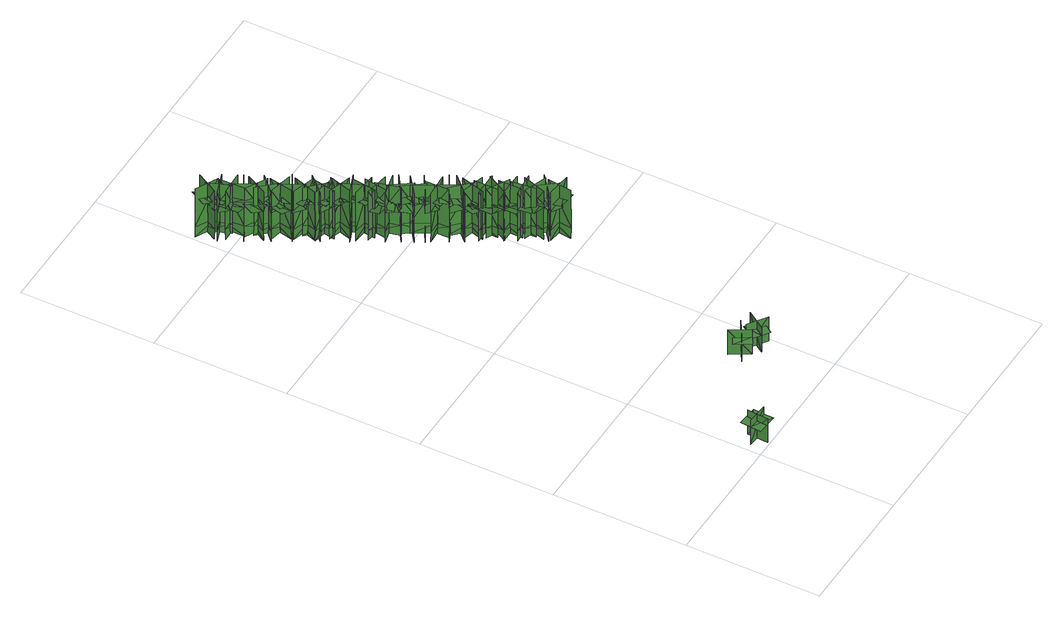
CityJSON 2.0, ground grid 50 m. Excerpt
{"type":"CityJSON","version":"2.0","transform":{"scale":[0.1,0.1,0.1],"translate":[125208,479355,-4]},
"CityObjects":{
"tree1":{"type":"SolitaryVegetationObject","geometry":[{"type":"MultiSurface","lod":"1","boundaries":[[[0,1,2]],[[0,2,3]],[[4,5,6]],[[4,6,7]],[[8,9,10]],[[8,10,11]],[[8,11,12]],[[8,12,13]]]}]},
"tree2":{"type":"SolitaryVegetationObject","geometry":[{"type":"MultiSurface","lod":"1","boundaries":[[[14,15,16]],[[14,16,17]],[[18,19,20]],[[18,20,21]],[[22,23,24]],[[22,24,25]],[[22,25,26]],[[22,26,27]]]}]},
"tree3":{"type":"SolitaryVegetationObject","geometry":[{"type":"MultiSurface","lod":"1","boundaries":[[[28,29,30]],[[28,30,31]],[[32,33,34]],[[32,34,35]],[[36,37,38]],[[36,38,39]],[[36,39,40]],[[36,40,41]]]}]},
"tree4":{"type":"SolitaryVegetationObject","geometry":[{"type":"MultiSurface","lod":"1","boundaries":[[[42,43,44]],[[42,44,45]],[[46,47,48]],[[46,48,49]],[[50,51,47]],[[50,47,46]],[[52,53,43]],[[52,43,42]],[[54,55,56]],[[54,56,57]],[[58,59,60]],[[58,60,61]]]}]},
"tree5":{"type":"SolitaryVegetationObject","geometry":[{"type":"MultiSurface","lod":"1","boundaries":[[[62,63,64]],[[62,64,65]],[[66,67,68]],[[66,68,69]],[[70,71,67]],[[70,67,66]],[[72,73,63]],[[72,63,62]],[[74,75,76]],[[74,76,77]],[[78,79,80]],[[78,80,81]]]}]},
"tree6":{"type":"SolitaryVegetationObject","geometry":[{"type":"MultiSurface","lod":"1","boundaries":[[[82,83,84]],[[82,84,85]],[[86,87,88]],[[86,88,89]],[[90,91,87]],[[90,87,86]],[[92,93,83]],[[92,83,82]],[[94,95,96]],[[94,96,97]],[[98,99,100]],[[98,100,101]]]}]},
"tree7":{"type":"SolitaryVegetationObject","geometry":[{"type":"MultiSurface","lod":"1","boundaries":[[[102,103,104]],[[102,104,105]],[[106,107,108]],[[106,108,109]],[[110,111,107]],[[110,107,106]],[[112,113,103]],[[112,103,102]],[[114,115,116]],[[114,116,117]],[[118,119,120]],[[118,120,121]]]}]},
"tree8":{"type":"SolitaryVegetationObject","geometry":[{"type":"MultiSurface","lod":"1","boundaries":[[[122,123,124]],[[122,124,125]],[[126,127,128]],[[126,128,129]],[[130,131,127]],[[130,127,126]],[[132,133,123]],[[132,123,122]],[[134,135,136]],[[134,136,137]],[[138,139,140]],[[138,140,141]]]}]},
"tree9":{"type":"SolitaryVegetationObject","geometry":[{"type":"MultiSurface","lod":"1","boundaries":[[[142,143,144]],[[142,144,145]],[[146,147,148]],[[146,148,149]],[[150,151,147]],[[150,147,146]],[[152,153,143]],[[152,143,142]],[[154,155,156]],[[154,156,157]],[[158,159,160]],[[158,160,161]]]}]},
"tree10":{"type":"SolitaryVegetationObject","geometry":[{"type":"MultiSurface","lod":"1","boundaries":[[[162,163,164]],[[162,164,165]],[[166,167,168]],[[166,168,169]],[[170,171,167]],[[170,167,166]],[[172,173,163]],[[172,163,162]],[[174,175,176]],[[174,176,177]],[[178,179,180]],[[178,180,181]]]}]},
"tree11":{"type":"SolitaryVegetationObject","geometry":[{"type":"MultiSurface","lod":"1","boundaries":[[[182,183,184]],[[182,184,185]],[[186,187,188]],[[186,188,189]],[[190,191,187]],[[190,187,186]],[[192,193,183]],[[192,183,182]],[[194,195,196]],[[194,196,197]],[[198,199,200]],[[198,200,201]]]}]},
"tree12":{"type":"SolitaryVegetationObject","geometry":[{"type":"MultiSurface","lod":"1","boundaries":[[[202,203,204]],[[202,204,205]],[[206,207,208]],[[206,208,209]],[[210,211,207]],[[210,207,206]],[[212,213,203]],[[212,203,202]],[[214,215,216]],[[214,216,217]],[[218,219,220]],[[218,220,221]]]}]},
"tree13":{"type":"SolitaryVegetationObject","geometry":[{"type":"MultiSurface","lod":"1","boundaries":[[[222,223,224]],[[222,224,225]],[[226,227,228]],[[226,228,229]],[[230,231,227]],[[230,227,226]],[[232,233,223]],[[232,223,222]],[[234,235,236]],[[234,236,237]],[[238,239,240]],[[238,240,241]]]}]},
"tree14":{"type":"SolitaryVegetationObject","geometry":[{"type":"MultiSurface","lod":"1","boundaries":[[[242,243,244]],[[242,244,245]],[[246,247,248]],[[246,248,249]],[[250,251,247]],[[250,247,246]],[[252,253,243]],[[252,243,242]],[[254,255,256]],[[254,256,257]],[[258,259,260]],[[258,260,261]]]}]},
"tree15":{"type":"SolitaryVegetationObject","geometry":[{"type":"MultiSurface","lod":"1","boundaries":[[[262,263,264]],[[262,264,265]],[[266,267,268]],[[266,268,269]],[[270,271,267]],[[270,267,266]],[[272,273,263]],[[272,263,262]],[[274,275,276]],[[274,276,277]],[[278,279,280]],[[278,280,281]]]}]},
"tree16":{"type":"SolitaryVegetationObject","geometry":[{"type":"MultiSurface","lod":"1","boundaries":[[[282,283,284]],[[282,284,285]],[[286,287,288]],[[286,288,289]],[[290,291,287]],[[290,287,286]],[[292,293,283]],[[292,283,282]],[[294,295,296]],[[294,296,297]],[[298,299,300]],[[298,300,301]]]}]},
"tree17":{"type":"SolitaryVegetationObject","geometry":[{"type":"MultiSurface","lod":"1","boundaries":[[[302,303,304]],[[302,304,305]],[[306,307,308]],[[306,308,309]],[[310,311,307]],[[310,307,306]],[[312,313,303]],[[312,303,302]],[[314,315,316]],[[314,316,317]],[[318,319,320]],[[318,320,321]]]}]},
"tree18":{"type":"SolitaryVegetationObject","geometry":[{"type":"MultiSurface","lod":"1","boundaries":[[[322,323,324]],[[322,324,325]],[[326,327,328]],[[326,328,329]],[[330,331,327]],[[330,327,326]],[[332,333,323]],[[332,323,322]],[[334,335,336]],[[334,336,337]],[[338,339,340]],[[338,340,341]]]}]},
"tree19":{"type":"SolitaryVegetationObject","geometry":[{"type":"MultiSurface","lod":"1","boundaries":[[[342,343,344]],[[342,344,345]],[[346,347,348]],[[346,348,349]],[[350,351,347]],[[350,347,346]],[[352,353,343]],[[352,343,342]],[[354,355,356]],[[354,356,357]],[[358,359,360]],[[358,360,361]]]}]},
"tree20":{"type":"SolitaryVegetationObject","geometry":[{"type":"MultiSurface","lod":"1","boundaries":[[[362,363,364]],[[362,364,365]],[[366,367,368]],[[366,368,369]],[[370,371,367]],[[370,367,366]],[[372,373,363]],[[372,363,362]],[[374,375,376]],[[374,376,377]],[[378,379,380]],[[378,380,381]]]}]},
"tree21":{"type":"SolitaryVegetationObject","geometry":[{"type":"MultiSurface","lod":"1","boundaries":[[[382,383,384]],[[382,384,385]],[[386,387,388]],[[386,388,389]],[[390,391,387]],[[390,387,386]],[[392,393,383]],[[392,383,382]],[[394,395,396]],[[394,396,397]],[[398,399,400]],[[398,400,401]]]}]},
"tree22":{"type":"SolitaryVegetationObject","geometry":[{"type":"MultiSurface","lod":"1","boundaries":[[[402,403,404]],[[402,404,405]],[[406,407,408]],[[406,408,409]],[[410,411,407]],[[410,407,406]],[[412,413,403]],[[412,403,402]],[[414,415,416]],[[414,416,417]],[[418,419,420]],[[418,420,421]]]}]},
"tree23":{"type":"SolitaryVegetationObject","geometry":[{"type":"MultiSurface","lod":"1","boundaries":[[[422,423,424]],[[422,424,425]],[[426,427,428]],[[426,428,429]],[[430,431,427]],[[430,427,426]],[[432,433,423]],[[432,423,422]],[[434,435,436]],[[434,436,437]],[[438,439,440]],[[438,440,441]]]}]},
"tree24":{"type":"SolitaryVegetationObject","geometry":[{"type":"MultiSurface","lod":"1","boundaries":[[[442,443,444]],[[442,444,445]],[[446,447,448]],[[446,448,449]],[[450,451,447]],[[450,447,446]],[[452,453,443]],[[452,443,442]],[[454,455,456]],[[454,456,457]],[[458,459,460]],[[458,460,461]]]}]},
"tree25":{"type":"SolitaryVegetationObject","geometry":[{"type":"MultiSurface","lod":"1","boundaries":[[[462,463,464]],[[462,464,465]],[[466,467,468]],[[466,468,469]],[[470,471,467]],[[470,467,466]],[[472,473,463]],[[472,463,462]],[[474,475,476]],[[474,476,477]],[[478,479,480]],[[478,480,481]]]}]},
"tree26":{"type":"SolitaryVegetationObject","geometry":[{"type":"MultiSurface","lod":"1","boundaries":[[[482,483,484]],[[482,484,485]],[[486,487,488]],[[486,488,489]],[[490,491,487]],[[490,487,486]],[[492,493,483]],[[492,483,482]],[[494,495,496]],[[494,496,497]],[[498,499,500]],[[498,500,501]]]}]},
"tree27":{"type":"SolitaryVegetationObject","geometry":[{"type":"MultiSurface","lod":"1","boundaries":[[[502,503,504]],[[502,504,505]],[[506,507,508]],[[506,508,509]],[[510,511,507]],[[510,507,506]],[[512,513,503]],[[512,503,502]],[[514,515,516]],[[514,516,517]],[[518,519,520]],[[518,520,521]]]}]},
"tree28":{"type":"SolitaryVegetationObject","geometry":[{"type":"MultiSurface","lod":"1","boundaries":[[[522,523,524]],[[522,524,525]],[[526,527,528]],[[526,528,529]],[[530,531,527]],[[530,527,526]],[[532,533,523]],[[532,523,522]],[[534,535,536]],[[534,536,537]],[[538,539,540]],[[538,540,541]]]}]},
"tree29":{"type":"SolitaryVegetationObject","geometry":[{"type":"MultiSurface","lod":"1","boundaries":[[[542,543,544]],[[542,544,545]],[[546,547,548]],[[546,548,549]],[[550,551,547]],[[550,547,546]],[[552,553,543]],[[552,543,542]],[[554,555,556]],[[554,556,557]],[[558,559,560]],[[558,560,561]]]}]},
"tree30":{"type":"SolitaryVegetationObject","geometry":[{"type":"MultiSurface","lod":"1","boundaries":[[[562,563,564]],[[562,564,565]],[[566,567,568]],[[566,568,569]],[[570,571,567]],[[570,567,566]],[[572,573,563]],[[572,563,562]],[[574,575,576]],[[574,576,577]],[[578,579,580]],[[578,580,581]]]}]},
"tree31":{"type":"SolitaryVegetationObject","geometry":[{"type":"MultiSurface","lod":"1","boundaries":[[[582,583,584]],[[582,584,585]],[[586,587,588]],[[586,588,589]],[[590,591,587]],[[590,587,586]],[[592,593,583]],[[592,583,582]],[[594,595,596]],[[594,596,597]],[[598,599,600]],[[598,600,601]]]}]},
"tree32":{"type":"SolitaryVegetationObject","geometry":[{"type":"MultiSurface","lod":"1","boundaries":[[[602,603,604]],[[602,604,605]],[[606,607,608]],[[606,608,609]],[[610,611,607]],[[610,607,606]],[[612,613,603]],[[612,603,602]],[[614,615,616]],[[614,616,617]],[[618,619,620]],[[618,620,621]]]}]},
"tree33":{"type":"SolitaryVegetationObject","geometry":[{"type":"MultiSurface","lod":"1","boundaries":[[[622,623,624]],[[622,624,625]],[[626,627,628]],[[626,628,629]],[[630,631,627]],[[630,627,626]],[[632,633,623]],[[632,623,622]],[[634,635,636]],[[634,636,637]],[[638,639,640]],[[638,640,641]]]}]}
},
"vertices":[
[69,86,4],[64,9,4],[64,9,111],[69,86,111],[30,53,4],[107,47,4],[107,47,111],[30,53,111],[30,53,81],[27,14,81],[104,9,81],[107,47,81],[110,86,81],[33,92,81],
[353,268,15],[422,310,15],[422,310,124],[353,268,124],[403,256,15],[403,256,124],[361,325,124],[361,325,15],[403,256,90],[432,273,90],[399,329,90],[370,311,90],[341,294,90],[374,238,90],
[424,290,6],[492,244,6],[492,244,114],[424,290,114],[434,238,6],[434,238,114],[480,306,114],[480,306,6],[434,238,80],[462,219,80],[499,273,80],[471,292,80],[443,311,80],[406,258,80],
[72,2146,57],[28,2067,57],[27,2068,228],[71,2147,228],[6,2128,58],[85,2084,58],[86,2085,228],[6,2128,228],[6,2128,13],[86,2085,13],[71,2147,13],[27,2068,13],[71,2147,141],[27,2067,141],[68,2045,157],[111,2125,157],[33,2078,167],[66,2138,167],[35,2155,177],[3,2095,177],
[111,2084,57],[25,2055,57],[25,2056,227],[110,2085,227],[50,2115,57],[79,2029,57],[80,2029,227],[50,2115,227],[50,2115,12],[80,2029,12],[110,2085,12],[25,2056,12],[111,2085,140],[25,2056,140],[40,2012,156],[126,2041,156],[37,2060,167],[101,2082,167],[90,2115,176],[25,2092,176],
[88,1989,58],[82,2079,58],[84,2079,228],[89,1989,228],[133,2040,58],[43,2035,58],[43,2034,228],[133,2039,228],[133,2039,13],[43,2034,13],[89,1989,13],[84,2079,13],[89,1989,141],[83,2079,141],[37,2077,157],[42,1986,157],[84,2067,168],[88,1999,168],[123,2001,177],[118,2069,177],
[101,1925,57],[143,2005,57],[144,2004,228],[102,1924,228],[167,1945,58],[86,1987,58],[86,1986,228],[166,1944,228],[166,1944,12],[86,1986,12],[102,1924,12],[144,2004,12],[102,1924,141],[144,2005,141],[103,2026,157],[61,1945,157],[138,1993,167],[107,1933,167],[138,1917,177],[169,1978,177],
[82,2041,59],[127,1963,59],[126,1962,229],[81,2041,229],[64,1975,59],[142,2021,59],[142,2021,229],[63,1976,229],[63,1976,14],[142,2021,14],[81,2041,14],[126,1962,14],[81,2041,142],[126,1962,142],[166,1985,158],[121,2064,158],[120,1973,168],[86,2032,168],[56,2015,178],[90,1956,178],
[151,1849,56],[169,1938,56],[171,1938,227],[153,1849,227],[208,1887,57],[120,1905,57],[119,1904,227],[208,1886,227],[208,1886,11],[119,1904,11],[153,1849,11],[171,1938,11],[152,1849,139],[170,1938,139],[125,1947,156],[107,1858,156],[168,1926,166],[155,1859,166],[188,1853,176],[201,1919,176],
[176,1961,56],[110,1899,56],[109,1900,226],[175,1962,226],[108,1963,56],[170,1897,56],[170,1898,226],[108,1964,226],[108,1964,11],[170,1898,11],[175,1962,11],[109,1900,11],[175,1961,139],[109,1899,139],[141,1866,155],[207,1928,155],[118,1908,166],[168,1955,166],[144,1980,175],[95,1933,175],
[223,1882,56],[144,1838,56],[143,1840,226],[223,1883,226],[158,1901,56],[201,1822,56],[202,1822,226],[158,1902,226],[158,1902,11],[202,1822,11],[223,1883,11],[143,1840,11],[223,1882,139],[143,1839,139],[165,1798,155],[245,1842,155],[154,1845,165],[214,1878,165],[197,1908,175],[138,1875,175],
[156,1841,55],[243,1814,55],[242,1813,225],[156,1840,225],[188,1780,55],[215,1867,55],[214,1867,225],[187,1781,225],[187,1781,10],[214,1867,10],[156,1840,10],[242,1813,10],[156,1840,138],[242,1813,138],[256,1857,154],[170,1885,154],[230,1817,165],[165,1837,165],[155,1804,174],[220,1784,174],
[238,1814,56],[224,1724,56],[222,1725,226],[237,1814,226],[183,1774,56],[272,1760,56],[272,1760,226],[183,1775,226],[183,1775,11],[272,1760,11],[237,1814,11],[222,1725,11],[237,1814,139],[223,1725,139],[269,1717,155],[283,1807,155],[225,1737,166],[235,1804,166],[201,1809,175],[191,1742,175],
[253,1824,55],[190,1759,55],[189,1760,225],[252,1825,225],[185,1823,55],[249,1760,55],[250,1760,225],[185,1824,225],[185,1824,10],[250,1760,10],[252,1825,10],[189,1760,10],[252,1824,138],[189,1760,138],[222,1727,155],[285,1792,155],[198,1769,165],[245,1817,165],[220,1841,174],[173,1792,174],
[212,1738,59],[299,1712,59],[298,1711,229],[211,1736,229],[244,1678,59],[270,1764,59],[269,1765,229],[244,1678,229],[244,1678,14],[269,1765,14],[211,1736,14],[298,1711,14],[212,1737,142],[298,1711,142],[312,1756,158],[225,1781,158],[287,1715,169],[221,1734,169],[212,1701,178],[277,1682,178],
[301,1700,57],[290,1610,57],[289,1611,227],[300,1700,227],[247,1658,57],[337,1647,57],[337,1648,227],[247,1659,227],[247,1659,12],[337,1648,12],[300,1700,12],[289,1611,12],[300,1700,140],[289,1610,140],[335,1605,156],[346,1695,156],[291,1623,166],[299,1690,166],[264,1694,176],[257,1627,176],
[258,1734,58],[294,1651,58],[293,1651,229],[257,1734,229],[232,1671,59],[316,1707,59],[315,1707,229],[232,1672,229],[232,1672,13],[315,1707,13],[257,1734,13],[293,1651,13],[257,1734,141],[293,1651,141],[335,1669,158],[300,1752,158],[288,1662,168],[261,1724,168],[229,1711,178],[257,1649,178],
[360,1610,56],[271,1623,56],[271,1625,226],[361,1611,226],[320,1665,56],[306,1576,56],[307,1575,226],[321,1665,226],[321,1665,11],[307,1575,11],[361,1611,11],[271,1625,11],[361,1611,139],[271,1624,139],[264,1579,155],[354,1565,155],[283,1623,166],[351,1613,166],[356,1647,175],[288,1657,175],
[312,1525,60],[388,1576,60],[388,1575,230],[313,1524,230],[380,1512,60],[329,1587,60],[328,1587,230],[379,1511,230],[379,1511,15],[328,1587,15],[313,1524,15],[388,1575,15],[313,1525,143],[388,1575,143],[362,1613,160],[287,1563,160],[378,1568,170],[322,1530,170],[341,1501,179],[397,1540,179],
[378,1592,58],[290,1571,58],[289,1572,228],[377,1593,228],[320,1628,58],[341,1540,58],[341,1540,228],[320,1628,228],[320,1628,13],[341,1540,13],[377,1593,13],[289,1572,13],[378,1593,141],[289,1572,141],[300,1527,158],[388,1548,158],[302,1575,168],[368,1591,168],[359,1624,177],[293,1608,177],
[333,1488,57],[405,1543,57],[406,1542,227],[334,1487,227],[401,1479,57],[346,1551,57],[345,1550,227],[400,1478,227],[400,1478,12],[345,1550,12],[334,1487,12],[406,1542,12],[333,1488,140],[406,1542,140],[378,1579,156],[305,1524,156],[396,1535,167],[342,1493,167],[363,1466,176],[417,1508,176],
[431,1502,57],[353,1456,57],[352,1457,227],[430,1504,227],[365,1520,57],[411,1442,57],[412,1442,227],[365,1520,227],[365,1520,12],[412,1442,12],[430,1504,12],[352,1457,12],[430,1503,140],[353,1457,140],[376,1417,156],[454,1464,156],[363,1463,167],[421,1499,167],[404,1528,176],[346,1493,176],
[408,1491,57],[413,1400,57],[411,1400,227],[406,1491,227],[362,1440,57],[452,1445,57],[452,1446,227],[362,1441,227],[362,1441,12],[452,1446,12],[406,1491,12],[411,1400,12],[407,1491,140],[412,1400,140],[458,1403,157],[453,1493,157],[411,1413,167],[407,1481,167],[373,1479,176],[377,1411,176],
[472,1432,57],[393,1386,57],[393,1388,227],[471,1433,227],[406,1450,57],[451,1371,57],[452,1372,227],[406,1450,227],[406,1450,12],[452,1372,12],[471,1433,12],[393,1388,12],[471,1432,140],[393,1387,140],[416,1347,156],[494,1393,156],[404,1393,167],[462,1428,167],[445,1457,176],[386,1423,176],
[455,1299,57],[478,1386,57],[480,1386,227],[456,1298,227],[514,1333,57],[427,1356,57],[426,1355,227],[514,1332,227],[514,1332,12],[426,1355,12],[456,1298,12],[480,1386,12],[456,1299,140],[479,1386,140],[434,1398,157],[411,1311,157],[476,1374,167],[459,1308,167],[492,1299,176],[509,1365,176],
[482,1408,57],[418,1344,57],[417,1345,227],[481,1409,227],[414,1409,57],[478,1344,57],[478,1345,227],[414,1409,227],[414,1409,12],[478,1345,12],[481,1409,12],[417,1345,12],[482,1409,140],[417,1345,140],[450,1312,157],[514,1376,157],[426,1354,167],[474,1402,167],[450,1426,176],[402,1378,176],
[486,1259,57],[486,1349,57],[488,1349,228],[488,1259,228],[535,1307,58],[444,1307,58],[444,1306,228],[535,1306,228],[535,1306,12],[444,1306,12],[488,1259,12],[488,1349,12],[487,1259,140],[487,1349,140],[441,1350,157],[441,1259,157],[487,1337,167],[488,1269,167],[522,1269,177],[522,1337,177],
[547,1247,57],[468,1291,57],[469,1292,228],[548,1248,228],[529,1313,58],[485,1234,58],[486,1233,228],[530,1312,228],[530,1312,12],[486,1233,12],[548,1248,12],[469,1292,12],[548,1248,140],[469,1292,140],[446,1252,157],[525,1207,157],[480,1286,167],[539,1253,167],[556,1283,177],[496,1316,177],
[525,1187,57],[525,1278,57],[527,1278,228],[527,1187,228],[574,1236,58],[483,1235,58],[483,1235,228],[574,1235,228],[574,1235,12],[483,1235,12],[527,1187,12],[527,1278,12],[526,1187,141],[526,1278,141],[480,1278,157],[480,1187,157],[526,1266,167],[527,1198,167],[561,1198,177],[561,1266,177],
[551,1151,58],[541,1241,58],[542,1241,228],[552,1151,228],[594,1204,58],[504,1194,58],[504,1193,228],[594,1203,228],[594,1203,13],[504,1193,13],[552,1151,13],[542,1241,13],[552,1151,141],[542,1241,141],[496,1236,157],[506,1146,157],[543,1228,167],[551,1161,167],[585,1165,177],[577,1232,177],
[611,1148,58],[526,1178,58],[526,1179,228],[612,1149,228],[582,1210,58],[552,1124,58],[553,1124,228],[582,1210,228],[582,1210,13],[553,1124,13],[612,1149,13],[526,1179,13],[611,1149,141],[526,1179,141],[511,1135,158],[596,1105,158],[538,1175,168],[602,1153,168],[613,1185,177],[549,1207,177],
[624,1158,59],[553,1102,59],[552,1103,229],[623,1160,229],[556,1166,59],[612,1096,59],[613,1096,229],[556,1167,229],[556,1167,14],[613,1096,14],[623,1160,14],[552,1103,14],[623,1159,142],[552,1103,142],[581,1067,158],[652,1123,158],[562,1110,169],[615,1153,169],[593,1180,178],[541,1137,178],
[559,1101,58],[650,1091,58],[649,1090,228],[559,1100,228],[602,1048,58],[612,1138,58],[611,1138,228],[601,1048,228],[601,1048,13],[611,1138,13],[559,1100,13],[649,1090,13],[559,1101,141],[649,1090,141],[655,1136,157],[565,1146,157],[637,1092,168],[569,1099,168],[566,1065,177],[633,1057,177]
]}
